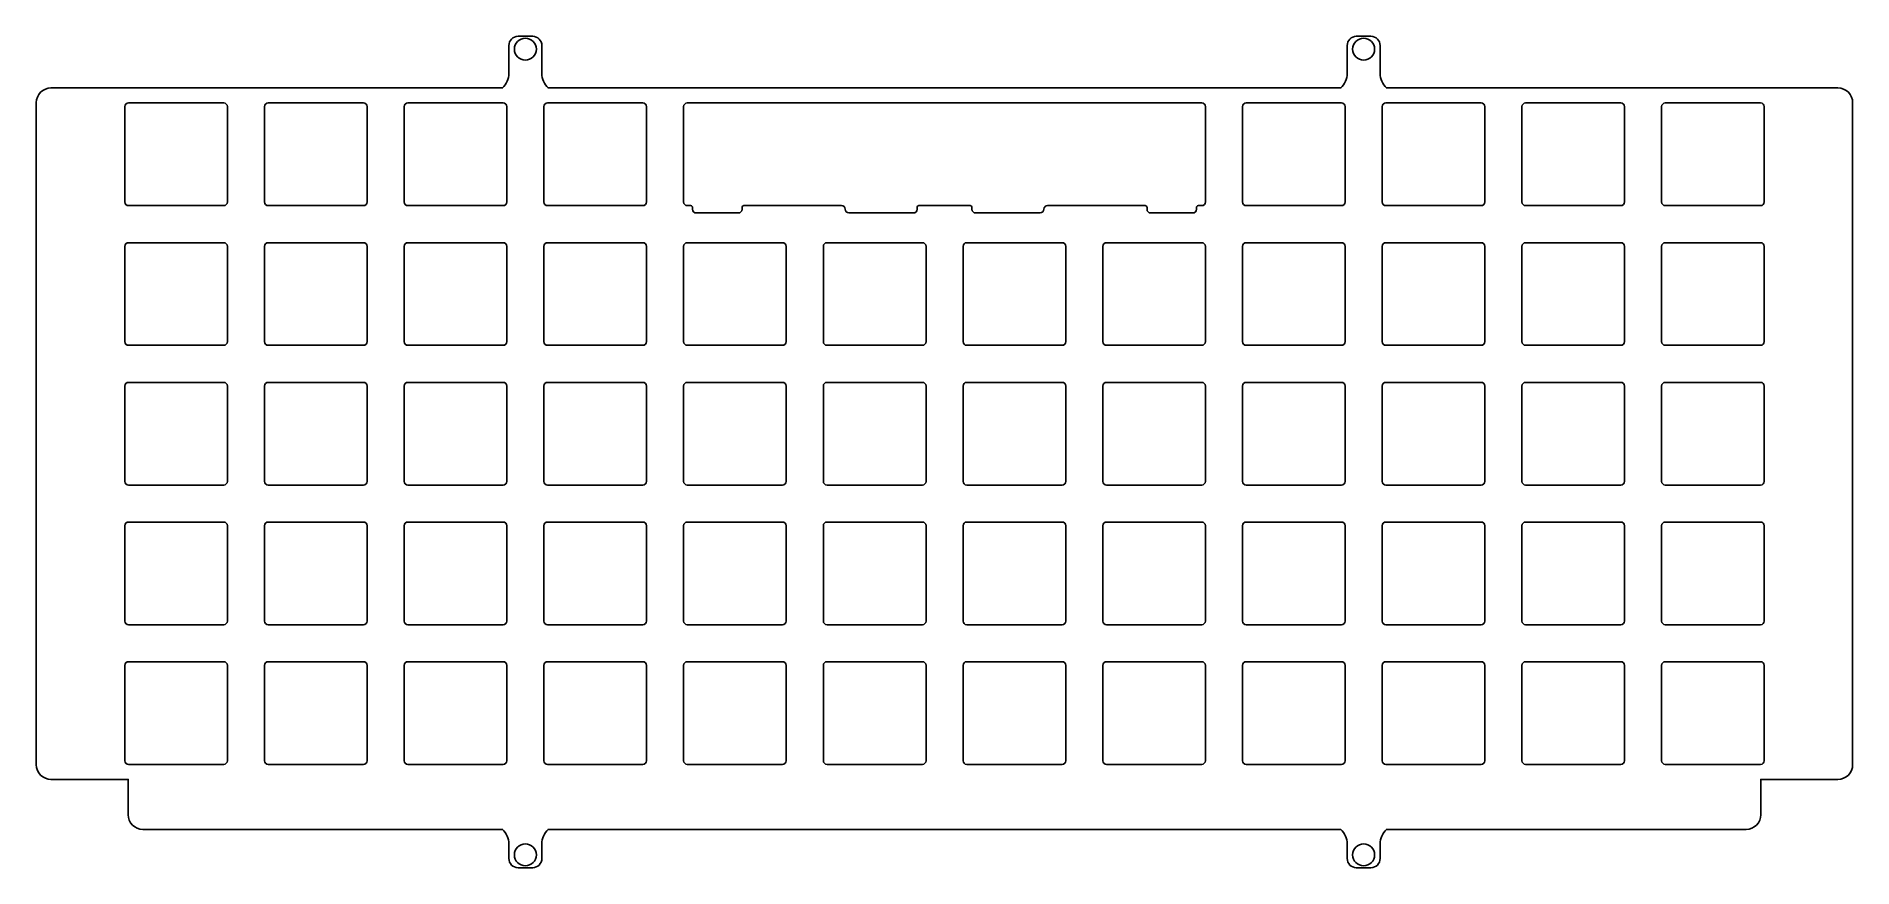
# Model space of a CAD drawing. Header units: millimetres. Extents: x -239 to 9, y -107 to 7.
import ezdxf

# ---------------------------------------------------------------- set-up
doc = ezdxf.new("R2010")
doc.units = ezdxf.units.MM
doc.layers.get('0').update_dxf_attribs({"linetype": 'CONTINUOUS'})

msp = doc.modelspace()

# ---------------------------------------------------------------- linework, layer by layer
for points in [[(-61.21, -101.54), (-169.29, -101.54, 0.206445), (-170.15, -103.54), (-170.15, -105.52, -0.414214), (-171.4, -106.77), (-173.4, -106.77, -0.414214), (-174.65, -105.52), (-174.65, -103.54, 0.206445), (-175.51, -101.54), (-224.55, -101.54, -0.414214), (-226.55, -99.54), (-226.55, -94.73), (-237.08, -94.73, -0.414214), (-239.08, -92.73), (-239.08, -2.43, -0.414214), (-237.08, -0.43), (-175.51, -0.43, 0.206445), (-174.65, 1.57), (-174.65, 5.36, -0.414214), (-173.4, 6.61), (-171.4, 6.61, -0.414214), (-170.15, 5.36), (-170.15, 1.57, 0.206445), (-169.29, -0.43), (-61.21, -0.43, 0.206445), (-60.35, 1.57), (-60.35, 5.36, -0.414214), (-59.1, 6.61), (-57.1, 6.61, -0.414214), (-55.85, 5.36), (-55.85, 1.57, 0.206445), (-54.99, -0.43), (6.57, -0.43, -0.414214), (8.57, -2.43), (8.57, -92.73, -0.414214), (6.57, -94.73), (-3.95, -94.73), (-3.95, -99.54, -0.414214), (-5.95, -101.54), (-54.99, -101.54, 0.206445), (-55.85, -103.54), (-55.85, -105.52, -0.414214), (-57.1, -106.77), (-59.1, -106.77, -0.414214), (-60.35, -105.52), (-60.35, -103.54, 0.206445)], [(-61.21, -101.54), (-169.29, -101.54, 0.206445), (-170.15, -103.54), (-170.15, -105.52, -0.414214), (-171.4, -106.77), (-173.4, -106.77, -0.414214), (-174.65, -105.52), (-174.65, -103.54, 0.206445), (-175.51, -101.54), (-224.55, -101.54, -0.414214), (-226.55, -99.54), (-226.55, -94.73), (-237.08, -94.73, -0.414214), (-239.08, -92.73), (-239.08, -2.43, -0.414214), (-237.08, -0.43), (-175.51, -0.43, 0.206445), (-174.65, 1.57), (-174.65, 5.36, -0.414214), (-173.4, 6.61), (-171.4, 6.61, -0.414214), (-170.15, 5.36), (-170.15, 1.57, 0.206445), (-169.29, -0.43), (-61.21, -0.43, 0.206445), (-60.35, 1.57), (-60.35, 5.36, -0.414214), (-59.1, 6.61), (-57.1, 6.61, -0.414214), (-55.85, 5.36), (-55.85, 1.57, 0.206445), (-54.99, -0.43), (6.57, -0.43, -0.414214), (8.57, -2.43), (8.57, -92.73, -0.414214), (6.57, -94.73), (-3.95, -94.73), (-3.95, -99.54, -0.414214), (-5.95, -101.54), (-54.99, -101.54, 0.206445), (-55.85, -103.54), (-55.85, -105.52, -0.414214), (-57.1, -106.77), (-59.1, -106.77, -0.414214), (-60.35, -105.52), (-60.35, -103.54, 0.206445)], [(-213.03, -15.98), (-213.03, -2.98, 0.414214), (-213.53, -2.48), (-226.52, -2.48, 0.414214), (-227.02, -2.98), (-227.02, -15.98, 0.414214), (-226.52, -16.48), (-213.53, -16.48, 0.414214)], [(-213.53, -2.48, -0.414214), (-213.03, -2.98), (-213.03, -15.98, -0.414214), (-213.53, -16.48), (-226.52, -16.48, -0.414214), (-227.02, -15.98), (-227.02, -2.98, -0.414214), (-226.52, -2.48)], [(-207.97, -2.98), (-207.97, -15.98, 0.414214), (-207.47, -16.48), (-194.48, -16.48, 0.414214), (-193.98, -15.98), (-193.98, -2.98, 0.414214), (-194.48, -2.48), (-207.47, -2.48, 0.414214)], [(-194.48, -2.48, -0.414214), (-193.98, -2.98), (-193.98, -15.98, -0.414214), (-194.48, -16.48), (-207.47, -16.48, -0.414214), (-207.97, -15.98), (-207.97, -2.98, -0.414214), (-207.47, -2.48)], [(-174.93, -15.98), (-174.93, -2.98, 0.414214), (-175.43, -2.48), (-188.42, -2.48, 0.414214), (-188.92, -2.98), (-188.92, -15.98, 0.414214), (-188.42, -16.48), (-175.43, -16.48, 0.414214)], [(-175.43, -2.48, -0.414214), (-174.93, -2.98), (-174.93, -15.98, -0.414214), (-175.43, -16.48), (-188.42, -16.48, -0.414214), (-188.92, -15.98), (-188.92, -2.98, -0.414214), (-188.42, -2.48)], [(-169.87, -2.98), (-169.87, -15.98, 0.414214), (-169.37, -16.48), (-156.38, -16.48, 0.414214), (-155.88, -15.98), (-155.88, -2.98, 0.414214), (-156.38, -2.48), (-169.37, -2.48, 0.414214)], [(-156.38, -2.48, -0.414214), (-155.88, -2.98), (-155.88, -15.98, -0.414214), (-156.38, -16.48), (-169.37, -16.48, -0.414214), (-169.87, -15.98), (-169.87, -2.98, -0.414214), (-169.37, -2.48)], [(-102.53, -17.45, -0.08707), (-102.7, -17.48), (-111.01, -17.48, -0.414214), (-111.51, -16.98), (-111.51, -16.73, 0.414214), (-111.76, -16.48), (-118.74, -16.48, 0.414214), (-118.99, -16.73), (-118.99, -16.98, -0.414214), (-119.49, -17.48), (-127.8, -17.48, -0.08707), (-127.97, -17.45), (-128.3, -17.45, -0.40549), (-128.8, -16.96, 0.40549), (-129.3, -16.48), (-142.61, -16.48, 0.414214), (-142.86, -16.73), (-142.86, -16.98, -0.414214), (-143.36, -17.48), (-149.11, -17.48, -0.414214), (-149.61, -16.98), (-149.61, -16.73, 0.414214), (-149.86, -16.48), (-150.32, -16.48, -0.414214), (-150.82, -15.98), (-150.82, -2.98, -0.414214), (-150.32, -2.48), (-80.17, -2.48, -0.414214), (-79.67, -2.98), (-79.67, -15.98, -0.414214), (-80.17, -16.48), (-80.64, -16.48, 0.414214), (-80.89, -16.73), (-80.89, -16.98, -0.414214), (-81.39, -17.48), (-87.14, -17.48, -0.414214), (-87.64, -16.98), (-87.64, -16.73, 0.414214), (-87.89, -16.48), (-101.2, -16.48, 0.40549), (-101.7, -16.96, -0.40549), (-102.2, -17.45)], [(-102.53, -17.45, -0.08707), (-102.7, -17.48), (-111.01, -17.48, -0.414214), (-111.51, -16.98), (-111.51, -16.73, 0.414214), (-111.76, -16.48), (-118.74, -16.48, 0.414214), (-118.99, -16.73), (-118.99, -16.98, -0.414214), (-119.49, -17.48), (-127.8, -17.48, -0.08707), (-127.97, -17.45), (-128.3, -17.45, -0.40549), (-128.8, -16.96, 0.40549), (-129.3, -16.48), (-142.61, -16.48, 0.414214), (-142.86, -16.73), (-142.86, -16.98, -0.414214), (-143.36, -17.48), (-149.11, -17.48, -0.414214), (-149.61, -16.98), (-149.61, -16.73, 0.414214), (-149.86, -16.48), (-150.32, -16.48, -0.414214), (-150.82, -15.98), (-150.82, -2.98, -0.414214), (-150.32, -2.48), (-80.17, -2.48, -0.414214), (-79.67, -2.98), (-79.67, -15.98, -0.414214), (-80.17, -16.48), (-80.64, -16.48, 0.414214), (-80.89, -16.73), (-80.89, -16.98, -0.414214), (-81.39, -17.48), (-87.14, -17.48, -0.414214), (-87.64, -16.98), (-87.64, -16.73, 0.414214), (-87.89, -16.48), (-101.2, -16.48, 0.40549), (-101.7, -16.96, -0.40549), (-102.2, -17.45)], [(-61.13, -2.48), (-74.12, -2.48, 0.414214), (-74.62, -2.98), (-74.62, -15.98, 0.414214), (-74.12, -16.48), (-61.13, -16.48, 0.414214), (-60.63, -15.98), (-60.63, -2.98, 0.414214)], [(-61.13, -2.48, -0.414214), (-60.63, -2.98), (-60.63, -15.98, -0.414214), (-61.13, -16.48), (-74.12, -16.48, -0.414214), (-74.62, -15.98), (-74.62, -2.98, -0.414214), (-74.12, -2.48)], [(-55.57, -2.98), (-55.57, -15.98, 0.414214), (-55.07, -16.48), (-42.08, -16.48, 0.414214), (-41.58, -15.98), (-41.58, -2.98, 0.414214), (-42.08, -2.48), (-55.07, -2.48, 0.414214)], [(-42.08, -2.48, -0.414214), (-41.58, -2.98), (-41.58, -15.98, -0.414214), (-42.08, -16.48), (-55.07, -16.48, -0.414214), (-55.57, -15.98), (-55.57, -2.98, -0.414214), (-55.07, -2.48)], [(-36.02, -16.48), (-23.03, -16.48, 0.414214), (-22.53, -15.98), (-22.53, -2.98, 0.414214), (-23.03, -2.48), (-36.02, -2.48, 0.414214), (-36.52, -2.98), (-36.52, -15.98, 0.414214)], [(-23.03, -2.48, -0.414214), (-22.53, -2.98), (-22.53, -15.98, -0.414214), (-23.03, -16.48), (-36.02, -16.48, -0.414214), (-36.52, -15.98), (-36.52, -2.98, -0.414214), (-36.02, -2.48)], [(-3.48, -15.98), (-3.48, -2.98, 0.414214), (-3.98, -2.48), (-16.97, -2.48, 0.414214), (-17.47, -2.98), (-17.47, -15.98, 0.414214), (-16.97, -16.48), (-3.98, -16.48, 0.414214)], [(-3.98, -2.48, -0.414214), (-3.48, -2.98), (-3.48, -15.98, -0.414214), (-3.98, -16.48), (-16.97, -16.48, -0.414214), (-17.47, -15.98), (-17.47, -2.98, -0.414214), (-16.97, -2.48)], [(-226.52, -35.53), (-213.53, -35.53, 0.414214), (-213.03, -35.03), (-213.03, -22.03, 0.414214), (-213.53, -21.53), (-226.52, -21.53, 0.414214), (-227.02, -22.03), (-227.02, -35.03, 0.414214)], [(-213.53, -21.53, -0.414214), (-213.03, -22.03), (-213.03, -35.03, -0.414214), (-213.53, -35.53), (-226.52, -35.53, -0.414214), (-227.02, -35.03), (-227.02, -22.03, -0.414214), (-226.52, -21.53)], [(-207.47, -35.53), (-194.48, -35.53, 0.414214), (-193.98, -35.03), (-193.98, -22.03, 0.414214), (-194.48, -21.53), (-207.47, -21.53, 0.414214), (-207.97, -22.03), (-207.97, -35.03, 0.414214)], [(-194.48, -21.53, -0.414214), (-193.98, -22.03), (-193.98, -35.03, -0.414214), (-194.48, -35.53), (-207.47, -35.53, -0.414214), (-207.97, -35.03), (-207.97, -22.03, -0.414214), (-207.47, -21.53)], [(-188.92, -22.03), (-188.92, -35.03, 0.414214), (-188.42, -35.53), (-175.43, -35.53, 0.414214), (-174.93, -35.03), (-174.93, -22.03, 0.414214), (-175.43, -21.53), (-188.42, -21.53, 0.414214)], [(-175.43, -21.53, -0.414214), (-174.93, -22.03), (-174.93, -35.03, -0.414214), (-175.43, -35.53), (-188.42, -35.53, -0.414214), (-188.92, -35.03), (-188.92, -22.03, -0.414214), (-188.42, -21.53)], [(-169.37, -35.53), (-156.38, -35.53, 0.414214), (-155.88, -35.03), (-155.88, -22.03, 0.414214), (-156.38, -21.53), (-169.37, -21.53, 0.414214), (-169.87, -22.03), (-169.87, -35.03, 0.414214)], [(-156.38, -21.53, -0.414214), (-155.88, -22.03), (-155.88, -35.03, -0.414214), (-156.38, -35.53), (-169.37, -35.53, -0.414214), (-169.87, -35.03), (-169.87, -22.03, -0.414214), (-169.37, -21.53)], [(-137.33, -21.53), (-150.32, -21.53, 0.414214), (-150.82, -22.03), (-150.82, -35.03, 0.414214), (-150.32, -35.53), (-137.33, -35.53, 0.414214), (-136.83, -35.03), (-136.83, -22.03, 0.414214)], [(-137.33, -21.53, -0.414214), (-136.83, -22.03), (-136.83, -35.03, -0.414214), (-137.33, -35.53), (-150.32, -35.53, -0.414214), (-150.82, -35.03), (-150.82, -22.03, -0.414214), (-150.32, -21.53)], [(-131.77, -22.03), (-131.77, -35.03, 0.414214), (-131.27, -35.53), (-118.27, -35.53, 0.414214), (-117.77, -35.03), (-117.77, -22.03, 0.414214), (-118.27, -21.53), (-131.27, -21.53, 0.414214)], [(-118.27, -21.53, -0.414214), (-117.77, -22.03), (-117.77, -35.03, -0.414214), (-118.27, -35.53), (-131.27, -35.53, -0.414214), (-131.77, -35.03), (-131.77, -22.03, -0.414214), (-131.27, -21.53)], [(-112.72, -22.03), (-112.72, -35.03, 0.414214), (-112.22, -35.53), (-99.22, -35.53, 0.414214), (-98.72, -35.03), (-98.72, -22.03, 0.414214), (-99.22, -21.53), (-112.22, -21.53, 0.414214)], [(-99.22, -21.53, -0.414214), (-98.72, -22.03), (-98.72, -35.03, -0.414214), (-99.22, -35.53), (-112.22, -35.53, -0.414214), (-112.72, -35.03), (-112.72, -22.03, -0.414214), (-112.22, -21.53)], [(-80.18, -21.53), (-93.17, -21.53, 0.414214), (-93.67, -22.03), (-93.67, -35.03, 0.414214), (-93.17, -35.53), (-80.18, -35.53, 0.414214), (-79.68, -35.03), (-79.68, -22.03, 0.414214)], [(-80.18, -21.53, -0.414214), (-79.68, -22.03), (-79.68, -35.03, -0.414214), (-80.18, -35.53), (-93.17, -35.53, -0.414214), (-93.67, -35.03), (-93.67, -22.03, -0.414214), (-93.17, -21.53)], [(-61.13, -21.53), (-74.12, -21.53, 0.414214), (-74.62, -22.03), (-74.62, -35.03, 0.414214), (-74.12, -35.53), (-61.13, -35.53, 0.414214), (-60.63, -35.03), (-60.63, -22.03, 0.414214)], [(-61.13, -21.53, -0.414214), (-60.63, -22.03), (-60.63, -35.03, -0.414214), (-61.13, -35.53), (-74.12, -35.53, -0.414214), (-74.62, -35.03), (-74.62, -22.03, -0.414214), (-74.12, -21.53)], [(-42.08, -21.53), (-55.07, -21.53, 0.414214), (-55.57, -22.03), (-55.57, -35.03, 0.414214), (-55.07, -35.53), (-42.08, -35.53, 0.414214), (-41.58, -35.03), (-41.58, -22.03, 0.414214)], [(-42.08, -21.53, -0.414214), (-41.58, -22.03), (-41.58, -35.03, -0.414214), (-42.08, -35.53), (-55.07, -35.53, -0.414214), (-55.57, -35.03), (-55.57, -22.03, -0.414214), (-55.07, -21.53)], [(-23.03, -21.53), (-36.02, -21.53, 0.414214), (-36.52, -22.03), (-36.52, -35.03, 0.414214), (-36.02, -35.53), (-23.03, -35.53, 0.414214), (-22.53, -35.03), (-22.53, -22.03, 0.414214)], [(-23.03, -21.53, -0.414214), (-22.53, -22.03), (-22.53, -35.03, -0.414214), (-23.03, -35.53), (-36.02, -35.53, -0.414214), (-36.52, -35.03), (-36.52, -22.03, -0.414214), (-36.02, -21.53)], [(-17.47, -22.03), (-17.47, -35.03, 0.414214), (-16.97, -35.53), (-3.98, -35.53, 0.414214), (-3.48, -35.03), (-3.48, -22.03, 0.414214), (-3.98, -21.53), (-16.97, -21.53, 0.414214)], [(-3.98, -21.53, -0.414214), (-3.48, -22.03), (-3.48, -35.03, -0.414214), (-3.98, -35.53), (-16.97, -35.53, -0.414214), (-17.47, -35.03), (-17.47, -22.03, -0.414214), (-16.97, -21.53)], [(-226.52, -54.58), (-213.53, -54.58, 0.414214), (-213.03, -54.08), (-213.03, -41.08, 0.414214), (-213.53, -40.58), (-226.52, -40.58, 0.414214), (-227.02, -41.08), (-227.02, -54.08, 0.414214)], [(-213.53, -40.58, -0.414214), (-213.03, -41.08), (-213.03, -54.08, -0.414214), (-213.53, -54.58), (-226.52, -54.58, -0.414214), (-227.02, -54.08), (-227.02, -41.08, -0.414214), (-226.52, -40.58)], [(-207.47, -54.58), (-194.48, -54.58, 0.414214), (-193.98, -54.08), (-193.98, -41.08, 0.414214), (-194.48, -40.58), (-207.47, -40.58, 0.414214), (-207.97, -41.08), (-207.97, -54.08, 0.414214)], [(-194.48, -40.58, -0.414214), (-193.98, -41.08), (-193.98, -54.08, -0.414214), (-194.48, -54.58), (-207.47, -54.58, -0.414214), (-207.97, -54.08), (-207.97, -41.08, -0.414214), (-207.47, -40.58)], [(-188.92, -41.08), (-188.92, -54.08, 0.414214), (-188.42, -54.58), (-175.43, -54.58, 0.414214), (-174.93, -54.08), (-174.93, -41.08, 0.414214), (-175.43, -40.58), (-188.42, -40.58, 0.414214)], [(-175.43, -40.58, -0.414214), (-174.93, -41.08), (-174.93, -54.08, -0.414214), (-175.43, -54.58), (-188.42, -54.58, -0.414214), (-188.92, -54.08), (-188.92, -41.08, -0.414214), (-188.42, -40.58)], [(-169.87, -41.08), (-169.87, -54.08, 0.414214), (-169.37, -54.58), (-156.38, -54.58, 0.414214), (-155.88, -54.08), (-155.88, -41.08, 0.414214), (-156.38, -40.58), (-169.37, -40.58, 0.414214)], [(-156.38, -40.58, -0.414214), (-155.88, -41.08), (-155.88, -54.08, -0.414214), (-156.38, -54.58), (-169.37, -54.58, -0.414214), (-169.87, -54.08), (-169.87, -41.08, -0.414214), (-169.37, -40.58)], [(-150.82, -41.08), (-150.82, -54.08, 0.414214), (-150.32, -54.58), (-137.33, -54.58, 0.414214), (-136.83, -54.08), (-136.83, -41.08, 0.414214), (-137.33, -40.58), (-150.32, -40.58, 0.414214)], [(-137.33, -40.58, -0.414214), (-136.83, -41.08), (-136.83, -54.08, -0.414214), (-137.33, -54.58), (-150.32, -54.58, -0.414214), (-150.82, -54.08), (-150.82, -41.08, -0.414214), (-150.32, -40.58)], [(-117.77, -54.08), (-117.77, -41.08, 0.414214), (-118.27, -40.58), (-131.27, -40.58, 0.414214), (-131.77, -41.08), (-131.77, -54.08, 0.414214), (-131.27, -54.58), (-118.27, -54.58, 0.414214)], [(-118.27, -40.58, -0.414214), (-117.77, -41.08), (-117.77, -54.08, -0.414214), (-118.27, -54.58), (-131.27, -54.58, -0.414214), (-131.77, -54.08), (-131.77, -41.08, -0.414214), (-131.27, -40.58)], [(-112.72, -41.08), (-112.72, -54.08, 0.414214), (-112.22, -54.58), (-99.22, -54.58, 0.414214), (-98.72, -54.08), (-98.72, -41.08, 0.414214), (-99.22, -40.58), (-112.22, -40.58, 0.414214)], [(-99.22, -40.58, -0.414214), (-98.72, -41.08), (-98.72, -54.08, -0.414214), (-99.22, -54.58), (-112.22, -54.58, -0.414214), (-112.72, -54.08), (-112.72, -41.08, -0.414214), (-112.22, -40.58)], [(-93.67, -41.08), (-93.67, -54.08, 0.414214), (-93.17, -54.58), (-80.18, -54.58, 0.414214), (-79.68, -54.08), (-79.68, -41.08, 0.414214), (-80.18, -40.58), (-93.17, -40.58, 0.414214)], [(-80.18, -40.58, -0.414214), (-79.68, -41.08), (-79.68, -54.08, -0.414214), (-80.18, -54.58), (-93.17, -54.58, -0.414214), (-93.67, -54.08), (-93.67, -41.08, -0.414214), (-93.17, -40.58)], [(-60.63, -54.08), (-60.63, -41.08, 0.414214), (-61.13, -40.58), (-74.12, -40.58, 0.414214), (-74.62, -41.08), (-74.62, -54.08, 0.414214), (-74.12, -54.58), (-61.13, -54.58, 0.414214)], [(-61.13, -40.58, -0.414214), (-60.63, -41.08), (-60.63, -54.08, -0.414214), (-61.13, -54.58), (-74.12, -54.58, -0.414214), (-74.62, -54.08), (-74.62, -41.08, -0.414214), (-74.12, -40.58)], [(-55.57, -41.08), (-55.57, -54.08, 0.414214), (-55.07, -54.58), (-42.08, -54.58, 0.414214), (-41.58, -54.08), (-41.58, -41.08, 0.414214), (-42.08, -40.58), (-55.07, -40.58, 0.414214)], [(-42.08, -40.58, -0.414214), (-41.58, -41.08), (-41.58, -54.08, -0.414214), (-42.08, -54.58), (-55.07, -54.58, -0.414214), (-55.57, -54.08), (-55.57, -41.08, -0.414214), (-55.07, -40.58)], [(-22.53, -54.08), (-22.53, -41.08, 0.414214), (-23.03, -40.58), (-36.02, -40.58, 0.414214), (-36.52, -41.08), (-36.52, -54.08, 0.414214), (-36.02, -54.58), (-23.03, -54.58, 0.414214)], [(-23.03, -40.58, -0.414214), (-22.53, -41.08), (-22.53, -54.08, -0.414214), (-23.03, -54.58), (-36.02, -54.58, -0.414214), (-36.52, -54.08), (-36.52, -41.08, -0.414214), (-36.02, -40.58)], [(-3.48, -54.08), (-3.48, -41.08, 0.414214), (-3.98, -40.58), (-16.97, -40.58, 0.414214), (-17.47, -41.08), (-17.47, -54.08, 0.414214), (-16.97, -54.58), (-3.98, -54.58, 0.414214)], [(-3.98, -40.58, -0.414214), (-3.48, -41.08), (-3.48, -54.08, -0.414214), (-3.98, -54.58), (-16.97, -54.58, -0.414214), (-17.47, -54.08), (-17.47, -41.08, -0.414214), (-16.97, -40.58)], [(-213.03, -73.13), (-213.03, -60.13, 0.414214), (-213.53, -59.63), (-226.52, -59.63, 0.414214), (-227.02, -60.13), (-227.02, -73.13, 0.414214), (-226.52, -73.63), (-213.53, -73.63, 0.414214)], [(-213.53, -59.63, -0.414214), (-213.03, -60.13), (-213.03, -73.13, -0.414214), (-213.53, -73.63), (-226.52, -73.63, -0.414214), (-227.02, -73.13), (-227.02, -60.13, -0.414214), (-226.52, -59.63)], [(-193.98, -73.13), (-193.98, -60.13, 0.414214), (-194.48, -59.63), (-207.47, -59.63, 0.414214), (-207.97, -60.13), (-207.97, -73.13, 0.414214), (-207.47, -73.63), (-194.48, -73.63, 0.414214)], [(-194.48, -59.63, -0.414214), (-193.98, -60.13), (-193.98, -73.13, -0.414214), (-194.48, -73.63), (-207.47, -73.63, -0.414214), (-207.97, -73.13), (-207.97, -60.13, -0.414214), (-207.47, -59.63)], [(-188.92, -60.13), (-188.92, -73.13, 0.414214), (-188.42, -73.63), (-175.43, -73.63, 0.414214), (-174.93, -73.13), (-174.93, -60.13, 0.414214), (-175.43, -59.63), (-188.42, -59.63, 0.414214)], [(-175.43, -59.63, -0.414214), (-174.93, -60.13), (-174.93, -73.13, -0.414214), (-175.43, -73.63), (-188.42, -73.63, -0.414214), (-188.92, -73.13), (-188.92, -60.13, -0.414214), (-188.42, -59.63)], [(-156.38, -59.63), (-169.37, -59.63, 0.414214), (-169.87, -60.13), (-169.87, -73.13, 0.414214), (-169.37, -73.63), (-156.38, -73.63, 0.414214), (-155.88, -73.13), (-155.88, -60.13, 0.414214)], [(-156.38, -59.63, -0.414214), (-155.88, -60.13), (-155.88, -73.13, -0.414214), (-156.38, -73.63), (-169.37, -73.63, -0.414214), (-169.87, -73.13), (-169.87, -60.13, -0.414214), (-169.37, -59.63)], [(-137.33, -59.63), (-150.32, -59.63, 0.414214), (-150.82, -60.13), (-150.82, -73.13, 0.414214), (-150.32, -73.63), (-137.33, -73.63, 0.414214), (-136.83, -73.13), (-136.83, -60.13, 0.414214)], [(-137.33, -59.63, -0.414214), (-136.83, -60.13), (-136.83, -73.13, -0.414214), (-137.33, -73.63), (-150.32, -73.63, -0.414214), (-150.82, -73.13), (-150.82, -60.13, -0.414214), (-150.32, -59.63)], [(-117.77, -73.13), (-117.77, -60.13, 0.414214), (-118.27, -59.63), (-131.27, -59.63, 0.414214), (-131.77, -60.13), (-131.77, -73.13, 0.414214), (-131.27, -73.63), (-118.27, -73.63, 0.414214)], [(-118.27, -59.63, -0.414214), (-117.77, -60.13), (-117.77, -73.13, -0.414214), (-118.27, -73.63), (-131.27, -73.63, -0.414214), (-131.77, -73.13), (-131.77, -60.13, -0.414214), (-131.27, -59.63)], [(-112.22, -73.63), (-99.22, -73.63, 0.414214), (-98.72, -73.13), (-98.72, -60.13, 0.414214), (-99.22, -59.63), (-112.22, -59.63, 0.414214), (-112.72, -60.13), (-112.72, -73.13, 0.414214)], [(-99.22, -59.63, -0.414214), (-98.72, -60.13), (-98.72, -73.13, -0.414214), (-99.22, -73.63), (-112.22, -73.63, -0.414214), (-112.72, -73.13), (-112.72, -60.13, -0.414214), (-112.22, -59.63)], [(-93.67, -60.13), (-93.67, -73.13, 0.414214), (-93.17, -73.63), (-80.18, -73.63, 0.414214), (-79.68, -73.13), (-79.68, -60.13, 0.414214), (-80.18, -59.63), (-93.17, -59.63, 0.414214)], [(-80.18, -59.63, -0.414214), (-79.68, -60.13), (-79.68, -73.13, -0.414214), (-80.18, -73.63), (-93.17, -73.63, -0.414214), (-93.67, -73.13), (-93.67, -60.13, -0.414214), (-93.17, -59.63)], [(-60.63, -73.13), (-60.63, -60.13, 0.414214), (-61.13, -59.63), (-74.12, -59.63, 0.414214), (-74.62, -60.13), (-74.62, -73.13, 0.414214), (-74.12, -73.63), (-61.13, -73.63, 0.414214)], [(-61.13, -59.63, -0.414214), (-60.63, -60.13), (-60.63, -73.13, -0.414214), (-61.13, -73.63), (-74.12, -73.63, -0.414214), (-74.62, -73.13), (-74.62, -60.13, -0.414214), (-74.12, -59.63)], [(-42.08, -59.63), (-55.07, -59.63, 0.414214), (-55.57, -60.13), (-55.57, -73.13, 0.414214), (-55.07, -73.63), (-42.08, -73.63, 0.414214), (-41.58, -73.13), (-41.58, -60.13, 0.414214)], [(-42.08, -59.63, -0.414214), (-41.58, -60.13), (-41.58, -73.13, -0.414214), (-42.08, -73.63), (-55.07, -73.63, -0.414214), (-55.57, -73.13), (-55.57, -60.13, -0.414214), (-55.07, -59.63)], [(-36.52, -60.13), (-36.52, -73.13, 0.414214), (-36.02, -73.63), (-23.03, -73.63, 0.414214), (-22.53, -73.13), (-22.53, -60.13, 0.414214), (-23.03, -59.63), (-36.02, -59.63, 0.414214)], [(-23.03, -59.63, -0.414214), (-22.53, -60.13), (-22.53, -73.13, -0.414214), (-23.03, -73.63), (-36.02, -73.63, -0.414214), (-36.52, -73.13), (-36.52, -60.13, -0.414214), (-36.02, -59.63)], [(-16.97, -73.63), (-3.98, -73.63, 0.414214), (-3.48, -73.13), (-3.48, -60.13, 0.414214), (-3.98, -59.63), (-16.97, -59.63, 0.414214), (-17.47, -60.13), (-17.47, -73.13, 0.414214)], [(-3.98, -59.63, -0.414214), (-3.48, -60.13), (-3.48, -73.13, -0.414214), (-3.98, -73.63), (-16.97, -73.63, -0.414214), (-17.47, -73.13), (-17.47, -60.13, -0.414214), (-16.97, -59.63)], [(-227.02, -79.18), (-227.02, -92.18, 0.414214), (-226.52, -92.68), (-213.53, -92.68, 0.414214), (-213.03, -92.18), (-213.03, -79.18, 0.414214), (-213.53, -78.68), (-226.52, -78.68, 0.414214)], [(-213.53, -78.68, -0.414214), (-213.03, -79.18), (-213.03, -92.18, -0.414214), (-213.53, -92.68), (-226.52, -92.68, -0.414214), (-227.02, -92.18), (-227.02, -79.18, -0.414214), (-226.52, -78.68)], [(-193.98, -92.18), (-193.98, -79.18, 0.414214), (-194.48, -78.68), (-207.47, -78.68, 0.414214), (-207.97, -79.18), (-207.97, -92.18, 0.414214), (-207.47, -92.68), (-194.48, -92.68, 0.414214)], [(-194.48, -78.68, -0.414214), (-193.98, -79.18), (-193.98, -92.18, -0.414214), (-194.48, -92.68), (-207.47, -92.68, -0.414214), (-207.97, -92.18), (-207.97, -79.18, -0.414214), (-207.47, -78.68)], [(-174.93, -92.18), (-174.93, -79.18, 0.414214), (-175.43, -78.68), (-188.42, -78.68, 0.414214), (-188.92, -79.18), (-188.92, -92.18, 0.414214), (-188.42, -92.68), (-175.43, -92.68, 0.414214)], [(-175.43, -78.68, -0.414214), (-174.93, -79.18), (-174.93, -92.18, -0.414214), (-175.43, -92.68), (-188.42, -92.68, -0.414214), (-188.92, -92.18), (-188.92, -79.18, -0.414214), (-188.42, -78.68)], [(-155.88, -92.18), (-155.88, -79.18, 0.414214), (-156.38, -78.68), (-169.37, -78.68, 0.414214), (-169.87, -79.18), (-169.87, -92.18, 0.414214), (-169.37, -92.68), (-156.38, -92.68, 0.414214)], [(-156.38, -78.68, -0.414214), (-155.88, -79.18), (-155.88, -92.18, -0.414214), (-156.38, -92.68), (-169.37, -92.68, -0.414214), (-169.87, -92.18), (-169.87, -79.18, -0.414214), (-169.37, -78.68)], [(-150.32, -92.68), (-137.33, -92.68, 0.414214), (-136.83, -92.18), (-136.83, -79.18, 0.414214), (-137.33, -78.68), (-150.32, -78.68, 0.414214), (-150.82, -79.18), (-150.82, -92.18, 0.414214)], [(-137.33, -78.68, -0.414214), (-136.83, -79.18), (-136.83, -92.18, -0.414214), (-137.33, -92.68), (-150.32, -92.68, -0.414214), (-150.82, -92.18), (-150.82, -79.18, -0.414214), (-150.32, -78.68)], [(-131.77, -79.18), (-131.77, -92.18, 0.414214), (-131.27, -92.68), (-118.27, -92.68, 0.414214), (-117.77, -92.18), (-117.77, -79.18, 0.414214), (-118.27, -78.68), (-131.27, -78.68, 0.414214)], [(-118.27, -78.68, -0.414214), (-117.77, -79.18), (-117.77, -92.18, -0.414214), (-118.27, -92.68), (-131.27, -92.68, -0.414214), (-131.77, -92.18), (-131.77, -79.18, -0.414214), (-131.27, -78.68)], [(-98.72, -92.18), (-98.72, -79.18, 0.414214), (-99.22, -78.68), (-112.22, -78.68, 0.414214), (-112.72, -79.18), (-112.72, -92.18, 0.414214), (-112.22, -92.68), (-99.22, -92.68, 0.414214)], [(-99.22, -78.68, -0.414214), (-98.72, -79.18), (-98.72, -92.18, -0.414214), (-99.22, -92.68), (-112.22, -92.68, -0.414214), (-112.72, -92.18), (-112.72, -79.18, -0.414214), (-112.22, -78.68)], [(-80.18, -78.68), (-93.17, -78.68, 0.414214), (-93.67, -79.18), (-93.67, -92.18, 0.414214), (-93.17, -92.68), (-80.18, -92.68, 0.414214), (-79.68, -92.18), (-79.68, -79.18, 0.414214)], [(-80.18, -78.68, -0.414214), (-79.68, -79.18), (-79.68, -92.18, -0.414214), (-80.18, -92.68), (-93.17, -92.68, -0.414214), (-93.67, -92.18), (-93.67, -79.18, -0.414214), (-93.17, -78.68)], [(-61.13, -78.68), (-74.12, -78.68, 0.414214), (-74.62, -79.18), (-74.62, -92.18, 0.414214), (-74.12, -92.68), (-61.13, -92.68, 0.414214), (-60.63, -92.18), (-60.63, -79.18, 0.414214)], [(-61.13, -78.68, -0.414214), (-60.63, -79.18), (-60.63, -92.18, -0.414214), (-61.13, -92.68), (-74.12, -92.68, -0.414214), (-74.62, -92.18), (-74.62, -79.18, -0.414214), (-74.12, -78.68)], [(-55.57, -79.18), (-55.57, -92.18, 0.414214), (-55.07, -92.68), (-42.08, -92.68, 0.414214), (-41.58, -92.18), (-41.58, -79.18, 0.414214), (-42.08, -78.68), (-55.07, -78.68, 0.414214)], [(-42.08, -78.68, -0.414214), (-41.58, -79.18), (-41.58, -92.18, -0.414214), (-42.08, -92.68), (-55.07, -92.68, -0.414214), (-55.57, -92.18), (-55.57, -79.18, -0.414214), (-55.07, -78.68)], [(-22.53, -92.18), (-22.53, -79.18, 0.414214), (-23.03, -78.68), (-36.02, -78.68, 0.414214), (-36.52, -79.18), (-36.52, -92.18, 0.414214), (-36.02, -92.68), (-23.03, -92.68, 0.414214)], [(-23.03, -78.68, -0.414214), (-22.53, -79.18), (-22.53, -92.18, -0.414214), (-23.03, -92.68), (-36.02, -92.68, -0.414214), (-36.52, -92.18), (-36.52, -79.18, -0.414214), (-36.02, -78.68)], [(-3.98, -78.68), (-16.97, -78.68, 0.414214), (-17.47, -79.18), (-17.47, -92.18, 0.414214), (-16.97, -92.68), (-3.98, -92.68, 0.414214), (-3.48, -92.18), (-3.48, -79.18, 0.414214)], [(-3.98, -78.68, -0.414214), (-3.48, -79.18), (-3.48, -92.18, -0.414214), (-3.98, -92.68), (-16.97, -92.68, -0.414214), (-17.47, -92.18), (-17.47, -79.18, -0.414214), (-16.97, -78.68)]]:
    msp.add_lwpolyline(points, format="xyb", close=True)
for centre in [(-172.4, 4.86), (-172.4, 4.86), (-58.1, 4.86), (-58.1, 4.86), (-172.4, -105.02), (-172.4, -105.02), (-58.1, -105.02), (-58.1, -105.02)]:
    msp.add_circle(centre, 1.5)

doc.saveas('drawing.dxf')
